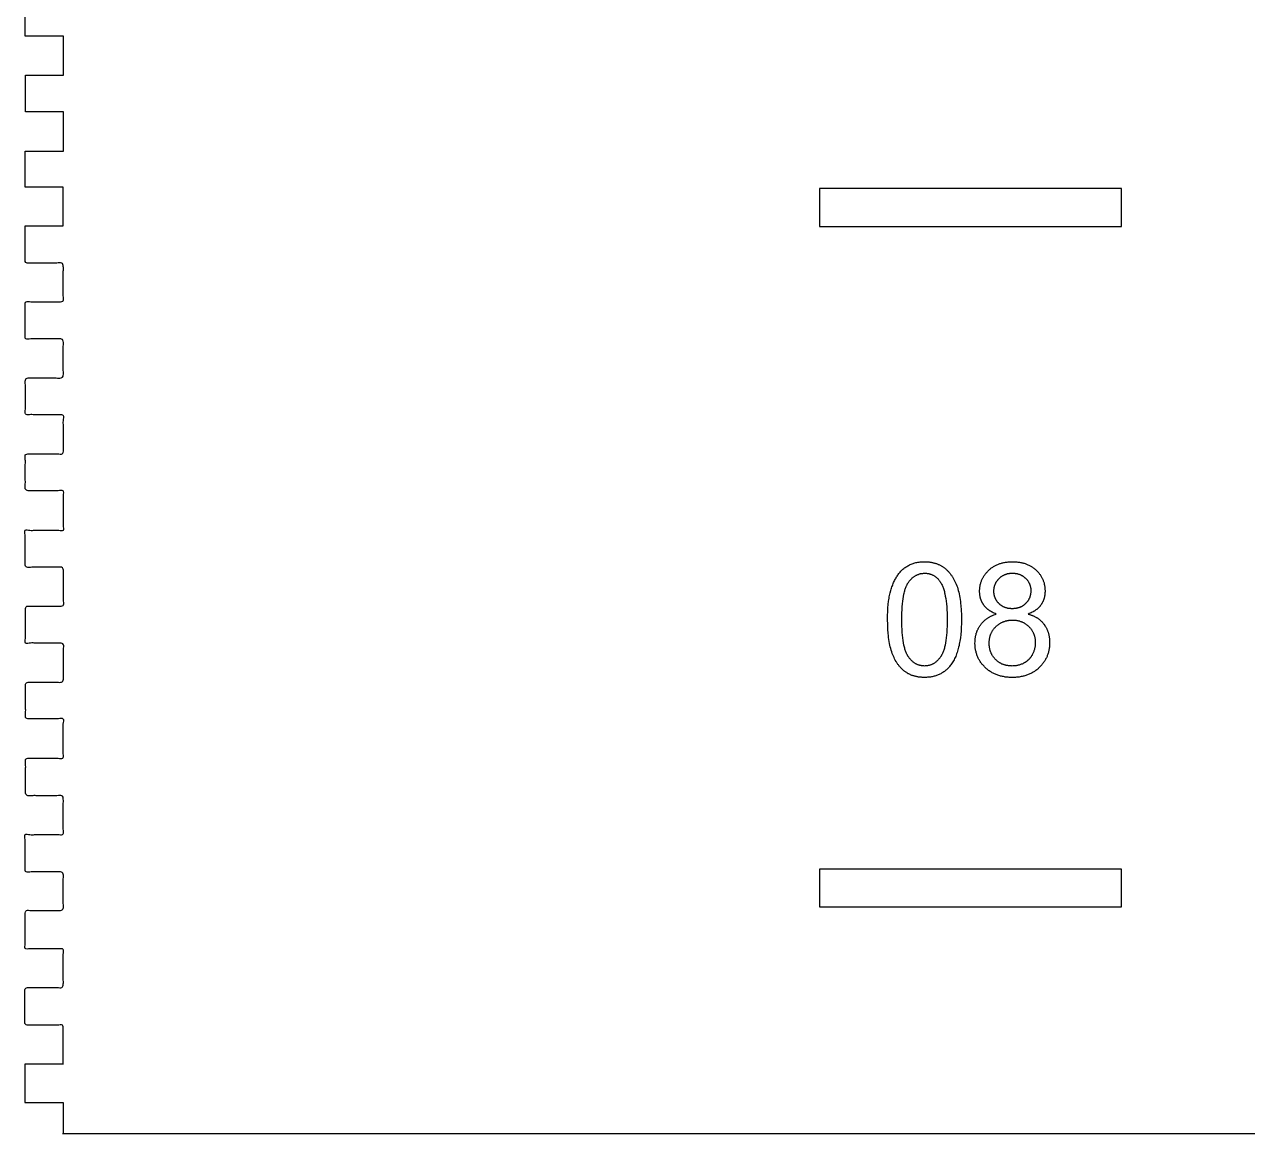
# Model space of a CAD drawing. Header units: millimetres. Extents: x -158 to 481, y -178 to 123.
# Drawn here: x -158 to 3.9, y -177.6 to -30.9 of the extents above; entities that cross this region are included whole.
import ezdxf

# ---------------------------------------------------------------- set-up
doc = ezdxf.new("R2010")
doc.units = ezdxf.units.MM
doc.layers.add('DEFAULT', color=7, linetype='Continuous')

msp = doc.modelspace()

# ---------------------------------------------------------------- linework, layer by layer
at = {"layer": 'DEFAULT'}
for points in [[(-157.86, -57.57), (-152.84, -57.57), (-152.84, -52.43), (-157.86, -52.43), (-157.86, -47.68), (-152.79, -47.68), (-152.79, -42.47), (-157.81, -42.47), (-157.81, -37.61), (-152.78, -37.61), (-152.78, -32.47), (-157.86, -32.47), (-157.86, -27.53)], [(-152.81, -168.47), (-157.92, -168.47), (-157.92, -173.53), (-152.86, -173.53), (-152.86, -177.34)], [(-152.92, -177.62), (92.24, -177.62)], [(-152.86, -177.34), (-152.86, -177.63)]]:
    msp.add_lwpolyline(points, dxfattribs=at)
for points in [[(-33.96, -109.65), (-33.96, -110.17), (-33.98, -110.67), (-34.01, -111.15), (-34.05, -111.61), (-34.1, -112.06), (-34.16, -112.49), (-34.2, -112.69), (-34.24, -112.89), (-34.28, -113.09), (-34.33, -113.29), (-34.37, -113.47), (-34.43, -113.66), (-34.48, -113.84), (-34.54, -114.01), (-34.59, -114.18), (-34.66, -114.34), (-34.72, -114.51), (-34.79, -114.66), (-34.86, -114.81), (-34.93, -114.96), (-35.01, -115.1), (-35.09, -115.24), (-35.17, -115.37), (-35.26, -115.5), (-35.35, -115.62), (-35.44, -115.74), (-35.52, -115.84), (-35.6, -115.93), (-35.68, -116.02), (-35.76, -116.11), (-35.85, -116.19), (-35.94, -116.27), (-36.02, -116.35), (-36.12, -116.42), (-36.21, -116.5), (-36.3, -116.56), (-36.4, -116.63), (-36.5, -116.69), (-36.6, -116.75), (-36.7, -116.81), (-36.8, -116.86), (-36.91, -116.91), (-37.02, -116.96), (-37.12, -117), (-37.24, -117.04), (-37.35, -117.08), (-37.46, -117.11), (-37.58, -117.15), (-37.7, -117.18), (-37.82, -117.2), (-37.94, -117.22), (-38.06, -117.24), (-38.19, -117.26), (-38.32, -117.27), (-38.45, -117.28), (-38.58, -117.29), (-38.71, -117.3), (-38.84, -117.3), (-39.05, -117.29), (-39.15, -117.29), (-39.25, -117.28), (-39.34, -117.28), (-39.44, -117.27), (-39.54, -117.26), (-39.63, -117.24), (-39.72, -117.23), (-39.82, -117.21), (-39.91, -117.19), (-40, -117.17), (-40.09, -117.15), (-40.18, -117.13), (-40.26, -117.1), (-40.35, -117.08), (-40.43, -117.05), (-40.52, -117.02), (-40.6, -116.99), (-40.68, -116.95), (-40.76, -116.92), (-40.84, -116.88), (-40.92, -116.84), (-40.99, -116.8), (-41.07, -116.76), (-41.14, -116.71), (-41.22, -116.67), (-41.29, -116.62), (-41.36, -116.57), (-41.43, -116.52), (-41.5, -116.47), (-41.57, -116.41), (-41.64, -116.36), (-41.7, -116.3), (-41.77, -116.24), (-41.83, -116.18), (-41.89, -116.12), (-41.95, -116.06), (-42.01, -115.99), (-42.07, -115.93), (-42.13, -115.86), (-42.19, -115.79), (-42.25, -115.72), (-42.3, -115.65), (-42.36, -115.57), (-42.41, -115.5), (-42.46, -115.42), (-42.51, -115.35), (-42.56, -115.27), (-42.61, -115.19), (-42.71, -115.02), (-42.8, -114.85), (-42.88, -114.67), (-42.97, -114.49), (-43.05, -114.3), (-43.12, -114.11), (-43.19, -113.91), (-43.25, -113.7), (-43.32, -113.49), (-43.37, -113.27), (-43.43, -113.03), (-43.47, -112.8), (-43.52, -112.55), (-43.56, -112.3), (-43.6, -112.03), (-43.63, -111.76), (-43.65, -111.49), (-43.7, -110.91), (-43.72, -110.29), (-43.73, -109.65), (-43.73, -109.11), (-43.71, -108.59), (-43.68, -108.11), (-43.65, -107.65), (-43.6, -107.22), (-43.57, -107.02), (-43.54, -106.82), (-43.51, -106.63), (-43.47, -106.45), (-43.43, -106.27), (-43.39, -106.11), (-43.31, -105.78), (-43.26, -105.63), (-43.21, -105.48), (-43.16, -105.32), (-43.1, -105.18), (-43.05, -105.03), (-42.99, -104.89), (-42.93, -104.76), (-42.87, -104.62), (-42.81, -104.49), (-42.74, -104.36), (-42.68, -104.24), (-42.61, -104.11), (-42.54, -103.99), (-42.46, -103.88), (-42.39, -103.77), (-42.31, -103.66), (-42.23, -103.55), (-42.15, -103.45), (-42.06, -103.35), (-41.97, -103.25), (-41.88, -103.16), (-41.79, -103.07), (-41.7, -102.98), (-41.6, -102.9), (-41.5, -102.82), (-41.4, -102.75), (-41.29, -102.67), (-41.18, -102.61), (-41.07, -102.54), (-40.96, -102.48), (-40.85, -102.42), (-40.73, -102.36), (-40.61, -102.31), (-40.49, -102.26), (-40.36, -102.22), (-40.24, -102.18), (-40.11, -102.15), (-39.98, -102.11), (-39.84, -102.08), (-39.71, -102.06), (-39.57, -102.04), (-39.43, -102.02), (-39.29, -102.01), (-39.14, -102), (-38.99, -101.99), (-38.84, -101.99), (-38.64, -102), (-38.54, -102), (-38.44, -102.01), (-38.35, -102.01), (-38.25, -102.02), (-38.15, -102.03), (-38.06, -102.05), (-37.97, -102.06), (-37.88, -102.08), (-37.78, -102.1), (-37.69, -102.12), (-37.61, -102.14), (-37.52, -102.16), (-37.43, -102.18), (-37.35, -102.21), (-37.26, -102.24), (-37.18, -102.27), (-37.1, -102.3), (-37.02, -102.34), (-36.94, -102.37), (-36.86, -102.41), (-36.78, -102.45), (-36.7, -102.49), (-36.63, -102.53), (-36.55, -102.57), (-36.48, -102.62), (-36.41, -102.66), (-36.34, -102.71), (-36.27, -102.76), (-36.2, -102.82), (-36.13, -102.87), (-36.06, -102.93), (-36, -102.98), (-35.93, -103.04), (-35.87, -103.1), (-35.8, -103.16), (-35.74, -103.23), (-35.68, -103.29), (-35.62, -103.36), (-35.56, -103.42), (-35.51, -103.49), (-35.45, -103.56), (-35.39, -103.63), (-35.34, -103.71), (-35.29, -103.78), (-35.23, -103.86), (-35.18, -103.94), (-35.13, -104.01), (-35.08, -104.09), (-34.99, -104.26), (-34.9, -104.43), (-34.81, -104.61), (-34.73, -104.79), (-34.65, -104.98), (-34.57, -105.17), (-34.5, -105.37), (-34.44, -105.58), (-34.37, -105.79), (-34.32, -106.02), (-34.26, -106.25), (-34.21, -106.49), (-34.17, -106.73), (-34.13, -106.99), (-34.09, -107.25), (-34.06, -107.52), (-34.03, -107.8), (-33.99, -108.39), (-33.96, -109)], [(-35.85, -109.65), (-35.86, -110.53), (-35.88, -110.95), (-35.9, -111.34), (-35.93, -111.72), (-35.97, -112.07), (-36.01, -112.41), (-36.06, -112.72), (-36.12, -113.02), (-36.15, -113.16), (-36.19, -113.3), (-36.22, -113.43), (-36.26, -113.56), (-36.29, -113.68), (-36.33, -113.8), (-36.37, -113.91), (-36.42, -114.02), (-36.46, -114.12), (-36.51, -114.22), (-36.53, -114.27), (-36.56, -114.31), (-36.58, -114.36), (-36.61, -114.4), (-36.63, -114.44), (-36.66, -114.48), (-36.68, -114.52), (-36.71, -114.56), (-36.77, -114.64), (-36.82, -114.71), (-36.88, -114.78), (-36.93, -114.85), (-36.99, -114.92), (-37.05, -114.98), (-37.11, -115.04), (-37.17, -115.1), (-37.23, -115.15), (-37.29, -115.21), (-37.35, -115.26), (-37.42, -115.31), (-37.48, -115.35), (-37.54, -115.4), (-37.61, -115.44), (-37.68, -115.48), (-37.74, -115.52), (-37.81, -115.55), (-37.88, -115.58), (-37.95, -115.61), (-38.02, -115.64), (-38.09, -115.67), (-38.16, -115.69), (-38.23, -115.71), (-38.31, -115.73), (-38.38, -115.74), (-38.46, -115.76), (-38.53, -115.77), (-38.61, -115.77), (-38.69, -115.78), (-38.76, -115.78), (-38.84, -115.79), (-38.92, -115.78), (-39, -115.78), (-39.08, -115.77), (-39.15, -115.77), (-39.23, -115.76), (-39.3, -115.74), (-39.38, -115.73), (-39.45, -115.71), (-39.52, -115.69), (-39.6, -115.67), (-39.67, -115.64), (-39.74, -115.61), (-39.81, -115.58), (-39.88, -115.55), (-39.94, -115.52), (-40.01, -115.48), (-40.08, -115.44), (-40.14, -115.4), (-40.21, -115.35), (-40.27, -115.31), (-40.33, -115.26), (-40.4, -115.21), (-40.46, -115.15), (-40.52, -115.09), (-40.58, -115.04), (-40.64, -114.98), (-40.7, -114.91), (-40.75, -114.85), (-40.81, -114.78), (-40.87, -114.71), (-40.92, -114.63), (-40.98, -114.56), (-41, -114.52), (-41.03, -114.48), (-41.05, -114.44), (-41.08, -114.4), (-41.11, -114.35), (-41.13, -114.31), (-41.15, -114.26), (-41.18, -114.21), (-41.22, -114.11), (-41.27, -114.01), (-41.31, -113.9), (-41.35, -113.79), (-41.39, -113.67), (-41.43, -113.55), (-41.47, -113.42), (-41.5, -113.29), (-41.53, -113.16), (-41.57, -113.01), (-41.62, -112.72), (-41.67, -112.4), (-41.72, -112.07), (-41.76, -111.71), (-41.79, -111.34), (-41.81, -110.94), (-41.83, -110.53), (-41.84, -109.65), (-41.83, -108.76), (-41.81, -108.35), (-41.79, -107.95), (-41.76, -107.58), (-41.72, -107.22), (-41.67, -106.89), (-41.62, -106.57), (-41.57, -106.27), (-41.53, -106.13), (-41.5, -105.99), (-41.47, -105.86), (-41.43, -105.73), (-41.39, -105.61), (-41.35, -105.5), (-41.31, -105.38), (-41.27, -105.28), (-41.22, -105.17), (-41.18, -105.07), (-41.15, -105.03), (-41.13, -104.98), (-41.11, -104.94), (-41.08, -104.89), (-41.05, -104.85), (-41.03, -104.81), (-41, -104.77), (-40.98, -104.73), (-40.92, -104.66), (-40.87, -104.58), (-40.81, -104.51), (-40.75, -104.45), (-40.7, -104.38), (-40.64, -104.32), (-40.58, -104.26), (-40.52, -104.2), (-40.46, -104.14), (-40.39, -104.09), (-40.33, -104.04), (-40.27, -103.99), (-40.2, -103.94), (-40.14, -103.9), (-40.07, -103.86), (-40.01, -103.82), (-39.94, -103.78), (-39.87, -103.75), (-39.8, -103.72), (-39.73, -103.69), (-39.66, -103.66), (-39.59, -103.63), (-39.51, -103.61), (-39.44, -103.59), (-39.37, -103.57), (-39.29, -103.56), (-39.22, -103.54), (-39.14, -103.53), (-39.06, -103.53), (-38.98, -103.52), (-38.9, -103.52), (-38.82, -103.52), (-38.74, -103.52), (-38.67, -103.52), (-38.59, -103.52), (-38.51, -103.53), (-38.44, -103.54), (-38.37, -103.55), (-38.29, -103.57), (-38.22, -103.58), (-38.15, -103.6), (-38.08, -103.62), (-38.01, -103.64), (-37.94, -103.67), (-37.88, -103.69), (-37.81, -103.72), (-37.75, -103.75), (-37.68, -103.78), (-37.62, -103.82), (-37.56, -103.85), (-37.5, -103.89), (-37.44, -103.93), (-37.38, -103.98), (-37.32, -104.02), (-37.26, -104.07), (-37.21, -104.12), (-37.15, -104.17), (-37.1, -104.22), (-37.05, -104.28), (-37, -104.34), (-36.94, -104.4), (-36.9, -104.46), (-36.85, -104.52), (-36.8, -104.59), (-36.77, -104.63), (-36.74, -104.68), (-36.71, -104.72), (-36.68, -104.77), (-36.63, -104.87), (-36.58, -104.97), (-36.52, -105.07), (-36.48, -105.18), (-36.43, -105.3), (-36.38, -105.42), (-36.34, -105.54), (-36.3, -105.67), (-36.26, -105.8), (-36.22, -105.94), (-36.18, -106.09), (-36.15, -106.23), (-36.09, -106.54), (-36.03, -106.86), (-35.98, -107.21), (-35.94, -107.57), (-35.91, -107.95), (-35.88, -108.35), (-35.86, -108.76), (-35.85, -109.2)], [(-25.14, -108.91), (-24.97, -108.96), (-24.89, -108.99), (-24.81, -109.01), (-24.73, -109.04), (-24.65, -109.07), (-24.57, -109.1), (-24.5, -109.13), (-24.42, -109.16), (-24.35, -109.2), (-24.27, -109.23), (-24.2, -109.27), (-24.13, -109.31), (-24.06, -109.35), (-24, -109.39), (-23.93, -109.43), (-23.86, -109.47), (-23.8, -109.52), (-23.74, -109.56), (-23.68, -109.61), (-23.61, -109.65), (-23.56, -109.7), (-23.5, -109.75), (-23.44, -109.8), (-23.39, -109.86), (-23.33, -109.91), (-23.28, -109.97), (-23.23, -110.02), (-23.18, -110.08), (-23.13, -110.14), (-23.08, -110.2), (-23.03, -110.26), (-22.99, -110.32), (-22.94, -110.38), (-22.9, -110.45), (-22.86, -110.51), (-22.82, -110.58), (-22.78, -110.65), (-22.74, -110.71), (-22.71, -110.78), (-22.67, -110.85), (-22.64, -110.92), (-22.61, -110.99), (-22.58, -111.07), (-22.55, -111.14), (-22.52, -111.21), (-22.5, -111.29), (-22.47, -111.36), (-22.45, -111.44), (-22.43, -111.52), (-22.41, -111.6), (-22.39, -111.68), (-22.38, -111.76), (-22.36, -111.84), (-22.35, -111.92), (-22.34, -112.01), (-22.32, -112.09), (-22.32, -112.18), (-22.31, -112.26), (-22.3, -112.35), (-22.29, -112.53), (-22.29, -112.71), (-22.29, -112.83), (-22.29, -112.95), (-22.3, -113.07), (-22.31, -113.19), (-22.32, -113.3), (-22.34, -113.42), (-22.35, -113.54), (-22.37, -113.65), (-22.4, -113.76), (-22.42, -113.87), (-22.45, -113.98), (-22.48, -114.09), (-22.51, -114.2), (-22.55, -114.3), (-22.59, -114.41), (-22.63, -114.51), (-22.67, -114.61), (-22.72, -114.71), (-22.77, -114.81), (-22.82, -114.91), (-22.88, -115), (-22.93, -115.1), (-22.99, -115.19), (-23.05, -115.29), (-23.12, -115.38), (-23.19, -115.47), (-23.26, -115.56), (-23.33, -115.65), (-23.41, -115.73), (-23.48, -115.82), (-23.57, -115.9), (-23.65, -115.98), (-23.74, -116.07), (-23.82, -116.14), (-23.91, -116.22), (-24, -116.29), (-24.1, -116.36), (-24.19, -116.43), (-24.29, -116.5), (-24.38, -116.56), (-24.48, -116.62), (-24.58, -116.68), (-24.69, -116.73), (-24.79, -116.79), (-24.9, -116.84), (-25, -116.88), (-25.11, -116.93), (-25.22, -116.97), (-25.34, -117.01), (-25.45, -117.05), (-25.57, -117.08), (-25.68, -117.11), (-25.8, -117.14), (-25.93, -117.17), (-26.05, -117.19), (-26.17, -117.22), (-26.3, -117.24), (-26.43, -117.25), (-26.56, -117.27), (-26.69, -117.28), (-26.82, -117.29), (-26.95, -117.29), (-27.09, -117.3), (-27.23, -117.3), (-27.37, -117.3), (-27.5, -117.29), (-27.64, -117.29), (-27.77, -117.28), (-27.9, -117.27), (-28.03, -117.25), (-28.16, -117.24), (-28.28, -117.22), (-28.41, -117.19), (-28.53, -117.17), (-28.65, -117.14), (-28.77, -117.11), (-28.89, -117.08), (-29.01, -117.05), (-29.12, -117.01), (-29.23, -116.97), (-29.34, -116.93), (-29.45, -116.88), (-29.56, -116.84), (-29.67, -116.79), (-29.77, -116.73), (-29.87, -116.68), (-29.97, -116.62), (-30.07, -116.56), (-30.17, -116.5), (-30.27, -116.43), (-30.36, -116.37), (-30.45, -116.3), (-30.54, -116.22), (-30.63, -116.15), (-30.72, -116.07), (-30.81, -115.99), (-30.89, -115.91), (-30.97, -115.82), (-31.05, -115.74), (-31.13, -115.65), (-31.2, -115.57), (-31.27, -115.48), (-31.34, -115.39), (-31.4, -115.3), (-31.46, -115.2), (-31.52, -115.11), (-31.58, -115.02), (-31.64, -114.92), (-31.69, -114.82), (-31.74, -114.73), (-31.78, -114.63), (-31.83, -114.53), (-31.87, -114.43), (-31.91, -114.32), (-31.94, -114.22), (-31.98, -114.11), (-32.01, -114.01), (-32.03, -113.9), (-32.06, -113.79), (-32.08, -113.68), (-32.1, -113.57), (-32.12, -113.46), (-32.13, -113.34), (-32.15, -113.23), (-32.15, -113.11), (-32.16, -113), (-32.17, -112.88), (-32.17, -112.76), (-32.16, -112.59), (-32.16, -112.42), (-32.15, -112.33), (-32.14, -112.25), (-32.13, -112.17), (-32.12, -112.09), (-32.11, -112.01), (-32.1, -111.93), (-32.08, -111.85), (-32.07, -111.77), (-32.05, -111.69), (-32.03, -111.62), (-32.01, -111.54), (-31.99, -111.46), (-31.96, -111.39), (-31.94, -111.32), (-31.91, -111.24), (-31.89, -111.17), (-31.86, -111.1), (-31.83, -111.03), (-31.79, -110.96), (-31.76, -110.89), (-31.73, -110.82), (-31.69, -110.76), (-31.65, -110.69), (-31.61, -110.62), (-31.57, -110.56), (-31.53, -110.49), (-31.49, -110.43), (-31.45, -110.37), (-31.4, -110.3), (-31.35, -110.24), (-31.3, -110.18), (-31.26, -110.12), (-31.2, -110.07), (-31.15, -110.01), (-31.1, -109.95), (-31.04, -109.9), (-30.99, -109.85), (-30.93, -109.79), (-30.87, -109.74), (-30.81, -109.69), (-30.75, -109.64), (-30.69, -109.59), (-30.63, -109.55), (-30.56, -109.5), (-30.49, -109.46), (-30.43, -109.41), (-30.36, -109.37), (-30.29, -109.33), (-30.22, -109.29), (-30.14, -109.25), (-30.07, -109.21), (-29.99, -109.17), (-29.92, -109.14), (-29.84, -109.1), (-29.68, -109.03), (-29.51, -108.97), (-29.34, -108.91), (-29.48, -108.86), (-29.61, -108.8), (-29.74, -108.74), (-29.87, -108.68), (-29.99, -108.62), (-30.1, -108.55), (-30.16, -108.52), (-30.21, -108.48), (-30.26, -108.44), (-30.32, -108.41), (-30.37, -108.37), (-30.42, -108.33), (-30.47, -108.29), (-30.52, -108.25), (-30.56, -108.21), (-30.61, -108.17), (-30.65, -108.13), (-30.7, -108.09), (-30.74, -108.04), (-30.78, -108), (-30.82, -107.96), (-30.86, -107.91), (-30.9, -107.86), (-30.94, -107.82), (-30.97, -107.77), (-31.01, -107.72), (-31.04, -107.67), (-31.07, -107.63), (-31.1, -107.58), (-31.13, -107.53), (-31.16, -107.47), (-31.19, -107.42), (-31.22, -107.37), (-31.25, -107.32), (-31.27, -107.27), (-31.29, -107.21), (-31.32, -107.16), (-31.34, -107.11), (-31.36, -107.05), (-31.38, -107), (-31.4, -106.94), (-31.42, -106.88), (-31.43, -106.83), (-31.45, -106.77), (-31.46, -106.71), (-31.48, -106.65), (-31.49, -106.59), (-31.5, -106.53), (-31.51, -106.47), (-31.52, -106.41), (-31.53, -106.35), (-31.53, -106.29), (-31.54, -106.23), (-31.54, -106.16), (-31.55, -106.04), (-31.55, -105.91), (-31.55, -105.81), (-31.55, -105.71), (-31.54, -105.61), (-31.53, -105.51), (-31.52, -105.41), (-31.51, -105.31), (-31.5, -105.22), (-31.48, -105.12), (-31.46, -105.03), (-31.44, -104.93), (-31.41, -104.84), (-31.38, -104.75), (-31.36, -104.66), (-31.32, -104.57), (-31.29, -104.48), (-31.25, -104.4), (-31.22, -104.31), (-31.17, -104.22), (-31.13, -104.14), (-31.09, -104.06), (-31.04, -103.97), (-30.99, -103.89), (-30.94, -103.81), (-30.88, -103.73), (-30.82, -103.65), (-30.76, -103.58), (-30.7, -103.5), (-30.64, -103.42), (-30.57, -103.35), (-30.5, -103.28), (-30.43, -103.2), (-30.36, -103.13), (-30.28, -103.06), (-30.2, -102.99), (-30.13, -102.93), (-30.05, -102.86), (-29.96, -102.8), (-29.88, -102.74), (-29.8, -102.69), (-29.71, -102.63), (-29.62, -102.58), (-29.53, -102.53), (-29.44, -102.48), (-29.35, -102.44), (-29.26, -102.39), (-29.16, -102.35), (-29.07, -102.31), (-28.97, -102.28), (-28.87, -102.24), (-28.77, -102.21), (-28.67, -102.18), (-28.56, -102.15), (-28.46, -102.13), (-28.35, -102.1), (-28.24, -102.08), (-28.13, -102.06), (-28.02, -102.05), (-27.91, -102.03), (-27.79, -102.02), (-27.68, -102.01), (-27.56, -102), (-27.44, -102), (-27.32, -101.99), (-27.2, -101.99), (-27.08, -101.99), (-26.96, -102), (-26.84, -102), (-26.72, -102.01), (-26.61, -102.02), (-26.49, -102.03), (-26.38, -102.04), (-26.27, -102.06), (-26.16, -102.08), (-26.05, -102.1), (-25.95, -102.12), (-25.84, -102.15), (-25.74, -102.18), (-25.64, -102.2), (-25.54, -102.24), (-25.44, -102.27), (-25.34, -102.31), (-25.25, -102.34), (-25.15, -102.38), (-25.06, -102.43), (-24.97, -102.47), (-24.88, -102.52), (-24.79, -102.57), (-24.7, -102.62), (-24.62, -102.67), (-24.54, -102.73), (-24.45, -102.79), (-24.37, -102.84), (-24.3, -102.91), (-24.22, -102.97), (-24.14, -103.04), (-24.07, -103.11), (-24, -103.18), (-23.93, -103.25), (-23.86, -103.32), (-23.79, -103.39), (-23.73, -103.47), (-23.67, -103.54), (-23.61, -103.62), (-23.55, -103.7), (-23.5, -103.77), (-23.45, -103.85), (-23.4, -103.93), (-23.35, -104.02), (-23.31, -104.1), (-23.26, -104.18), (-23.22, -104.27), (-23.19, -104.35), (-23.15, -104.44), (-23.12, -104.52), (-23.09, -104.61), (-23.06, -104.7), (-23.03, -104.79), (-23.01, -104.89), (-22.99, -104.98), (-22.97, -105.07), (-22.95, -105.17), (-22.93, -105.26), (-22.92, -105.36), (-22.91, -105.46), (-22.9, -105.55), (-22.9, -105.65), (-22.89, -105.75), (-22.89, -105.86), (-22.89, -105.99), (-22.9, -106.12), (-22.91, -106.25), (-22.92, -106.32), (-22.93, -106.38), (-22.94, -106.44), (-22.95, -106.5), (-22.96, -106.57), (-22.97, -106.63), (-22.98, -106.69), (-23, -106.75), (-23.01, -106.81), (-23.03, -106.86), (-23.05, -106.92), (-23.07, -106.98), (-23.09, -107.04), (-23.11, -107.09), (-23.13, -107.15), (-23.15, -107.2), (-23.18, -107.26), (-23.2, -107.31), (-23.23, -107.36), (-23.26, -107.42), (-23.29, -107.47), (-23.32, -107.52), (-23.35, -107.57), (-23.38, -107.62), (-23.41, -107.67), (-23.44, -107.72), (-23.48, -107.77), (-23.52, -107.81), (-23.55, -107.86), (-23.59, -107.91), (-23.63, -107.95), (-23.67, -108), (-23.71, -108.04), (-23.76, -108.08), (-23.8, -108.13), (-23.85, -108.17), (-23.89, -108.21), (-23.94, -108.25), (-23.99, -108.29), (-24.04, -108.33), (-24.09, -108.37), (-24.15, -108.41), (-24.2, -108.44), (-24.25, -108.48), (-24.31, -108.51), (-24.37, -108.55), (-24.48, -108.62), (-24.61, -108.68), (-24.73, -108.74), (-24.87, -108.8), (-25, -108.86)], [(-24.77, -105.8), (-24.77, -105.86), (-24.78, -105.93), (-24.78, -105.99), (-24.78, -106.06), (-24.79, -106.12), (-24.8, -106.18), (-24.81, -106.24), (-24.82, -106.3), (-24.83, -106.36), (-24.84, -106.42), (-24.85, -106.48), (-24.87, -106.54), (-24.89, -106.6), (-24.91, -106.65), (-24.92, -106.71), (-24.95, -106.76), (-24.97, -106.82), (-24.99, -106.87), (-25.02, -106.92), (-25.04, -106.97), (-25.07, -107.02), (-25.1, -107.07), (-25.13, -107.12), (-25.16, -107.17), (-25.19, -107.22), (-25.23, -107.27), (-25.26, -107.31), (-25.3, -107.36), (-25.34, -107.4), (-25.38, -107.45), (-25.42, -107.49), (-25.46, -107.53), (-25.5, -107.58), (-25.55, -107.62), (-25.59, -107.65), (-25.64, -107.69), (-25.68, -107.73), (-25.73, -107.76), (-25.78, -107.8), (-25.83, -107.83), (-25.88, -107.86), (-25.93, -107.89), (-25.98, -107.92), (-26.03, -107.94), (-26.08, -107.97), (-26.14, -107.99), (-26.19, -108.02), (-26.25, -108.04), (-26.3, -108.06), (-26.36, -108.08), (-26.42, -108.1), (-26.48, -108.11), (-26.53, -108.13), (-26.59, -108.14), (-26.66, -108.15), (-26.72, -108.17), (-26.78, -108.18), (-26.84, -108.18), (-26.91, -108.19), (-26.97, -108.2), (-27.04, -108.2), (-27.1, -108.21), (-27.17, -108.21), (-27.24, -108.21), (-27.3, -108.21), (-27.37, -108.21), (-27.43, -108.2), (-27.5, -108.2), (-27.56, -108.19), (-27.62, -108.18), (-27.69, -108.18), (-27.75, -108.17), (-27.81, -108.16), (-27.87, -108.14), (-27.92, -108.13), (-27.98, -108.11), (-28.04, -108.1), (-28.1, -108.08), (-28.15, -108.06), (-28.21, -108.04), (-28.26, -108.02), (-28.31, -108), (-28.37, -107.97), (-28.42, -107.95), (-28.47, -107.92), (-28.52, -107.89), (-28.57, -107.86), (-28.62, -107.83), (-28.67, -107.8), (-28.71, -107.77), (-28.76, -107.73), (-28.81, -107.7), (-28.85, -107.66), (-28.9, -107.62), (-28.94, -107.58), (-28.98, -107.54), (-29.02, -107.5), (-29.06, -107.45), (-29.1, -107.41), (-29.14, -107.37), (-29.18, -107.32), (-29.21, -107.28), (-29.25, -107.23), (-29.28, -107.18), (-29.31, -107.14), (-29.34, -107.09), (-29.37, -107.04), (-29.4, -106.99), (-29.42, -106.94), (-29.45, -106.89), (-29.47, -106.84), (-29.49, -106.79), (-29.51, -106.74), (-29.53, -106.69), (-29.55, -106.64), (-29.57, -106.58), (-29.58, -106.53), (-29.6, -106.48), (-29.61, -106.42), (-29.62, -106.36), (-29.63, -106.31), (-29.64, -106.25), (-29.64, -106.19), (-29.65, -106.14), (-29.66, -106.08), (-29.66, -106.02), (-29.66, -105.96), (-29.66, -105.9), (-29.66, -105.83), (-29.66, -105.77), (-29.66, -105.71), (-29.65, -105.65), (-29.64, -105.59), (-29.64, -105.53), (-29.63, -105.47), (-29.62, -105.41), (-29.61, -105.35), (-29.59, -105.3), (-29.58, -105.24), (-29.56, -105.18), (-29.55, -105.13), (-29.53, -105.07), (-29.51, -105.02), (-29.49, -104.97), (-29.46, -104.91), (-29.44, -104.86), (-29.41, -104.81), (-29.39, -104.76), (-29.36, -104.71), (-29.33, -104.66), (-29.3, -104.61), (-29.27, -104.56), (-29.23, -104.51), (-29.2, -104.47), (-29.16, -104.42), (-29.13, -104.37), (-29.09, -104.33), (-29.05, -104.28), (-29, -104.24), (-28.96, -104.2), (-28.92, -104.15), (-28.87, -104.11), (-28.83, -104.07), (-28.78, -104.03), (-28.73, -104), (-28.69, -103.96), (-28.64, -103.93), (-28.59, -103.89), (-28.54, -103.86), (-28.49, -103.83), (-28.44, -103.8), (-28.39, -103.77), (-28.34, -103.75), (-28.28, -103.72), (-28.23, -103.7), (-28.18, -103.68), (-28.12, -103.66), (-28.06, -103.64), (-28.01, -103.62), (-27.95, -103.6), (-27.89, -103.59), (-27.84, -103.57), (-27.78, -103.56), (-27.72, -103.55), (-27.66, -103.54), (-27.6, -103.53), (-27.54, -103.52), (-27.47, -103.52), (-27.41, -103.51), (-27.35, -103.51), (-27.28, -103.51), (-27.22, -103.5), (-27.15, -103.51), (-27.09, -103.51), (-27.02, -103.51), (-26.96, -103.52), (-26.9, -103.52), (-26.84, -103.53), (-26.77, -103.54), (-26.71, -103.55), (-26.65, -103.56), (-26.59, -103.57), (-26.54, -103.58), (-26.48, -103.6), (-26.42, -103.62), (-26.36, -103.63), (-26.31, -103.65), (-26.25, -103.67), (-26.2, -103.7), (-26.15, -103.72), (-26.09, -103.74), (-26.04, -103.77), (-25.99, -103.8), (-25.94, -103.82), (-25.89, -103.85), (-25.84, -103.88), (-25.79, -103.92), (-25.74, -103.95), (-25.7, -103.99), (-25.65, -104.02), (-25.6, -104.06), (-25.56, -104.1), (-25.51, -104.14), (-25.47, -104.18), (-25.43, -104.22), (-25.39, -104.27), (-25.35, -104.31), (-25.31, -104.35), (-25.27, -104.4), (-25.23, -104.44), (-25.2, -104.49), (-25.17, -104.53), (-25.13, -104.58), (-25.1, -104.63), (-25.07, -104.68), (-25.05, -104.72), (-25.02, -104.77), (-24.99, -104.82), (-24.97, -104.87), (-24.95, -104.92), (-24.93, -104.97), (-24.91, -105.02), (-24.89, -105.07), (-24.87, -105.13), (-24.86, -105.18), (-24.84, -105.23), (-24.83, -105.29), (-24.82, -105.34), (-24.81, -105.4), (-24.8, -105.45), (-24.79, -105.51), (-24.78, -105.56), (-24.78, -105.62), (-24.78, -105.68), (-24.77, -105.74)], [(-24.18, -112.72), (-24.18, -112.82), (-24.19, -112.91), (-24.19, -113.01), (-24.2, -113.11), (-24.22, -113.2), (-24.23, -113.3), (-24.25, -113.4), (-24.27, -113.49), (-24.3, -113.59), (-24.33, -113.68), (-24.36, -113.78), (-24.39, -113.87), (-24.43, -113.96), (-24.47, -114.06), (-24.51, -114.15), (-24.55, -114.24), (-24.58, -114.29), (-24.6, -114.33), (-24.63, -114.38), (-24.65, -114.42), (-24.68, -114.46), (-24.71, -114.51), (-24.73, -114.55), (-24.76, -114.59), (-24.79, -114.63), (-24.82, -114.67), (-24.85, -114.71), (-24.89, -114.75), (-24.92, -114.78), (-24.95, -114.82), (-24.98, -114.86), (-25.02, -114.89), (-25.05, -114.93), (-25.09, -114.96), (-25.13, -115), (-25.16, -115.03), (-25.2, -115.06), (-25.24, -115.1), (-25.28, -115.13), (-25.32, -115.16), (-25.36, -115.19), (-25.4, -115.22), (-25.44, -115.25), (-25.49, -115.27), (-25.53, -115.3), (-25.57, -115.33), (-25.62, -115.36), (-25.66, -115.38), (-25.76, -115.43), (-25.85, -115.48), (-25.94, -115.52), (-26.04, -115.56), (-26.13, -115.59), (-26.23, -115.63), (-26.33, -115.66), (-26.43, -115.68), (-26.53, -115.71), (-26.63, -115.73), (-26.73, -115.75), (-26.83, -115.76), (-26.93, -115.77), (-27.04, -115.78), (-27.14, -115.78), (-27.25, -115.79), (-27.33, -115.78), (-27.41, -115.78), (-27.49, -115.78), (-27.57, -115.77), (-27.65, -115.76), (-27.73, -115.76), (-27.8, -115.74), (-27.88, -115.73), (-27.95, -115.72), (-28.03, -115.7), (-28.1, -115.68), (-28.17, -115.67), (-28.24, -115.64), (-28.31, -115.62), (-28.38, -115.6), (-28.45, -115.57), (-28.52, -115.55), (-28.59, -115.52), (-28.65, -115.49), (-28.72, -115.45), (-28.78, -115.42), (-28.84, -115.38), (-28.91, -115.35), (-28.97, -115.31), (-29.03, -115.27), (-29.09, -115.22), (-29.15, -115.18), (-29.2, -115.14), (-29.26, -115.09), (-29.32, -115.04), (-29.37, -114.99), (-29.43, -114.94), (-29.48, -114.88), (-29.53, -114.83), (-29.58, -114.77), (-29.63, -114.72), (-29.67, -114.66), (-29.72, -114.6), (-29.76, -114.54), (-29.8, -114.48), (-29.84, -114.42), (-29.88, -114.36), (-29.92, -114.3), (-29.95, -114.24), (-29.98, -114.17), (-30.01, -114.11), (-30.04, -114.04), (-30.07, -113.97), (-30.1, -113.9), (-30.12, -113.84), (-30.14, -113.77), (-30.16, -113.7), (-30.18, -113.62), (-30.2, -113.55), (-30.22, -113.48), (-30.23, -113.4), (-30.24, -113.33), (-30.26, -113.25), (-30.26, -113.18), (-30.27, -113.1), (-30.28, -113.02), (-30.28, -112.94), (-30.28, -112.86), (-30.29, -112.78), (-30.28, -112.7), (-30.28, -112.61), (-30.28, -112.53), (-30.27, -112.45), (-30.26, -112.37), (-30.25, -112.3), (-30.24, -112.22), (-30.23, -112.14), (-30.22, -112.07), (-30.2, -111.99), (-30.18, -111.92), (-30.16, -111.85), (-30.14, -111.77), (-30.12, -111.7), (-30.09, -111.63), (-30.06, -111.56), (-30.04, -111.5), (-30.01, -111.43), (-29.97, -111.36), (-29.94, -111.3), (-29.9, -111.23), (-29.87, -111.17), (-29.83, -111.11), (-29.79, -111.04), (-29.75, -110.98), (-29.7, -110.92), (-29.66, -110.86), (-29.61, -110.81), (-29.56, -110.75), (-29.51, -110.69), (-29.46, -110.64), (-29.4, -110.58), (-29.35, -110.53), (-29.29, -110.48), (-29.23, -110.43), (-29.17, -110.38), (-29.11, -110.33), (-29.05, -110.29), (-28.99, -110.24), (-28.93, -110.2), (-28.87, -110.16), (-28.8, -110.12), (-28.74, -110.09), (-28.67, -110.05), (-28.61, -110.02), (-28.54, -109.99), (-28.47, -109.96), (-28.41, -109.93), (-28.34, -109.9), (-28.27, -109.88), (-28.19, -109.85), (-28.12, -109.83), (-28.05, -109.81), (-27.97, -109.8), (-27.9, -109.78), (-27.82, -109.77), (-27.75, -109.75), (-27.67, -109.74), (-27.59, -109.73), (-27.51, -109.72), (-27.43, -109.72), (-27.35, -109.71), (-27.27, -109.71), (-27.19, -109.71), (-27.11, -109.71), (-27.03, -109.71), (-26.95, -109.72), (-26.87, -109.72), (-26.79, -109.73), (-26.72, -109.74), (-26.64, -109.75), (-26.57, -109.77), (-26.49, -109.78), (-26.42, -109.8), (-26.35, -109.81), (-26.28, -109.83), (-26.21, -109.85), (-26.14, -109.88), (-26.07, -109.9), (-26, -109.93), (-25.93, -109.95), (-25.87, -109.98), (-25.8, -110.01), (-25.74, -110.05), (-25.67, -110.08), (-25.61, -110.12), (-25.55, -110.16), (-25.49, -110.19), (-25.43, -110.24), (-25.37, -110.28), (-25.31, -110.32), (-25.26, -110.37), (-25.2, -110.42), (-25.14, -110.47), (-25.09, -110.52), (-25.03, -110.57), (-24.98, -110.62), (-24.93, -110.68), (-24.88, -110.74), (-24.83, -110.79), (-24.79, -110.85), (-24.74, -110.91), (-24.7, -110.97), (-24.66, -111.03), (-24.62, -111.09), (-24.58, -111.15), (-24.55, -111.21), (-24.51, -111.27), (-24.48, -111.34), (-24.45, -111.4), (-24.42, -111.47), (-24.39, -111.54), (-24.37, -111.6), (-24.34, -111.67), (-24.32, -111.74), (-24.3, -111.81), (-24.28, -111.88), (-24.26, -111.95), (-24.25, -112.03), (-24.23, -112.1), (-24.22, -112.17), (-24.21, -112.25), (-24.2, -112.33), (-24.19, -112.4), (-24.19, -112.48), (-24.18, -112.56), (-24.18, -112.64)]]:
    msp.add_lwpolyline(points, close=True, dxfattribs=at)
for points in [[(-52.76, -52.64, 3), (-52.76, -57.64, 3), (-12.76, -57.64, 3), (-12.76, -52.64, 3), (-52.76, -52.64, 3)], [(-52.76, -142.64, 3), (-52.76, -147.64, 3), (-12.76, -147.64, 3), (-12.76, -142.64, 3), (-52.76, -142.64, 3)]]:
    msp.add_polyline3d(points, dxfattribs=at)
msp.add_open_spline([(-152.83, -168.44), (-152.83, -163.3), (-157.9, -163.3), (-157.9, -158.31), (-152.82, -158.31), (-152.82, -153.2), (-157.86, -153.2), (-157.86, -148.13), (-152.82, -148.13), (-152.82, -143.03), (-157.88, -143.03), (-157.88, -138.09), (-152.82, -138.09), (-152.82, -132.94), (-157.81, -132.94), (-157.81, -127.98), (-152.82, -127.98), (-152.82, -122.77), (-157.81, -122.77), (-157.81, -117.92), (-152.8, -117.92), (-152.8, -112.75), (-157.83, -112.75), (-157.83, -107.88), (-152.79, -107.88), (-152.79, -102.72), (-157.87, -102.72), (-157.87, -97.83), (-152.8, -97.83), (-152.8, -92.61), (-157.85, -92.61), (-157.85, -87.72), (-152.81, -87.72), (-152.81, -82.54), (-157.84, -82.54), (-157.84, -77.68), (-152.82, -77.68), (-152.82, -72.51), (-157.88, -72.51), (-157.88, -67.6), (-152.82, -67.6), (-152.82, -62.49), (-157.86, -62.49), (-157.86, -57.57)], degree=1, knots=[0, 0, 5.147501, 10.217476, 15.202771, 20.280862, 25.390287, 30.435027, 35.506031, 40.552933, 45.655989, 50.71465, 55.648136, 60.704554, 65.857855, 70.844803, 75.803126, 80.786364, 85.993775, 90.979476, 95.838134, 100.846289, 106.015682, 111.040937, 115.912053, 120.945124, 126.104378, 131.179629, 136.063702, 141.129413, 146.350294, 151.396573, 156.292654, 161.327689, 166.505832, 171.53368, 176.386723, 181.404189, 186.57599, 191.627821, 196.540648, 201.594177, 206.698729, 211.734124, 221.675526, 221.675526], dxfattribs=at)

doc.saveas('drawing.dxf')
